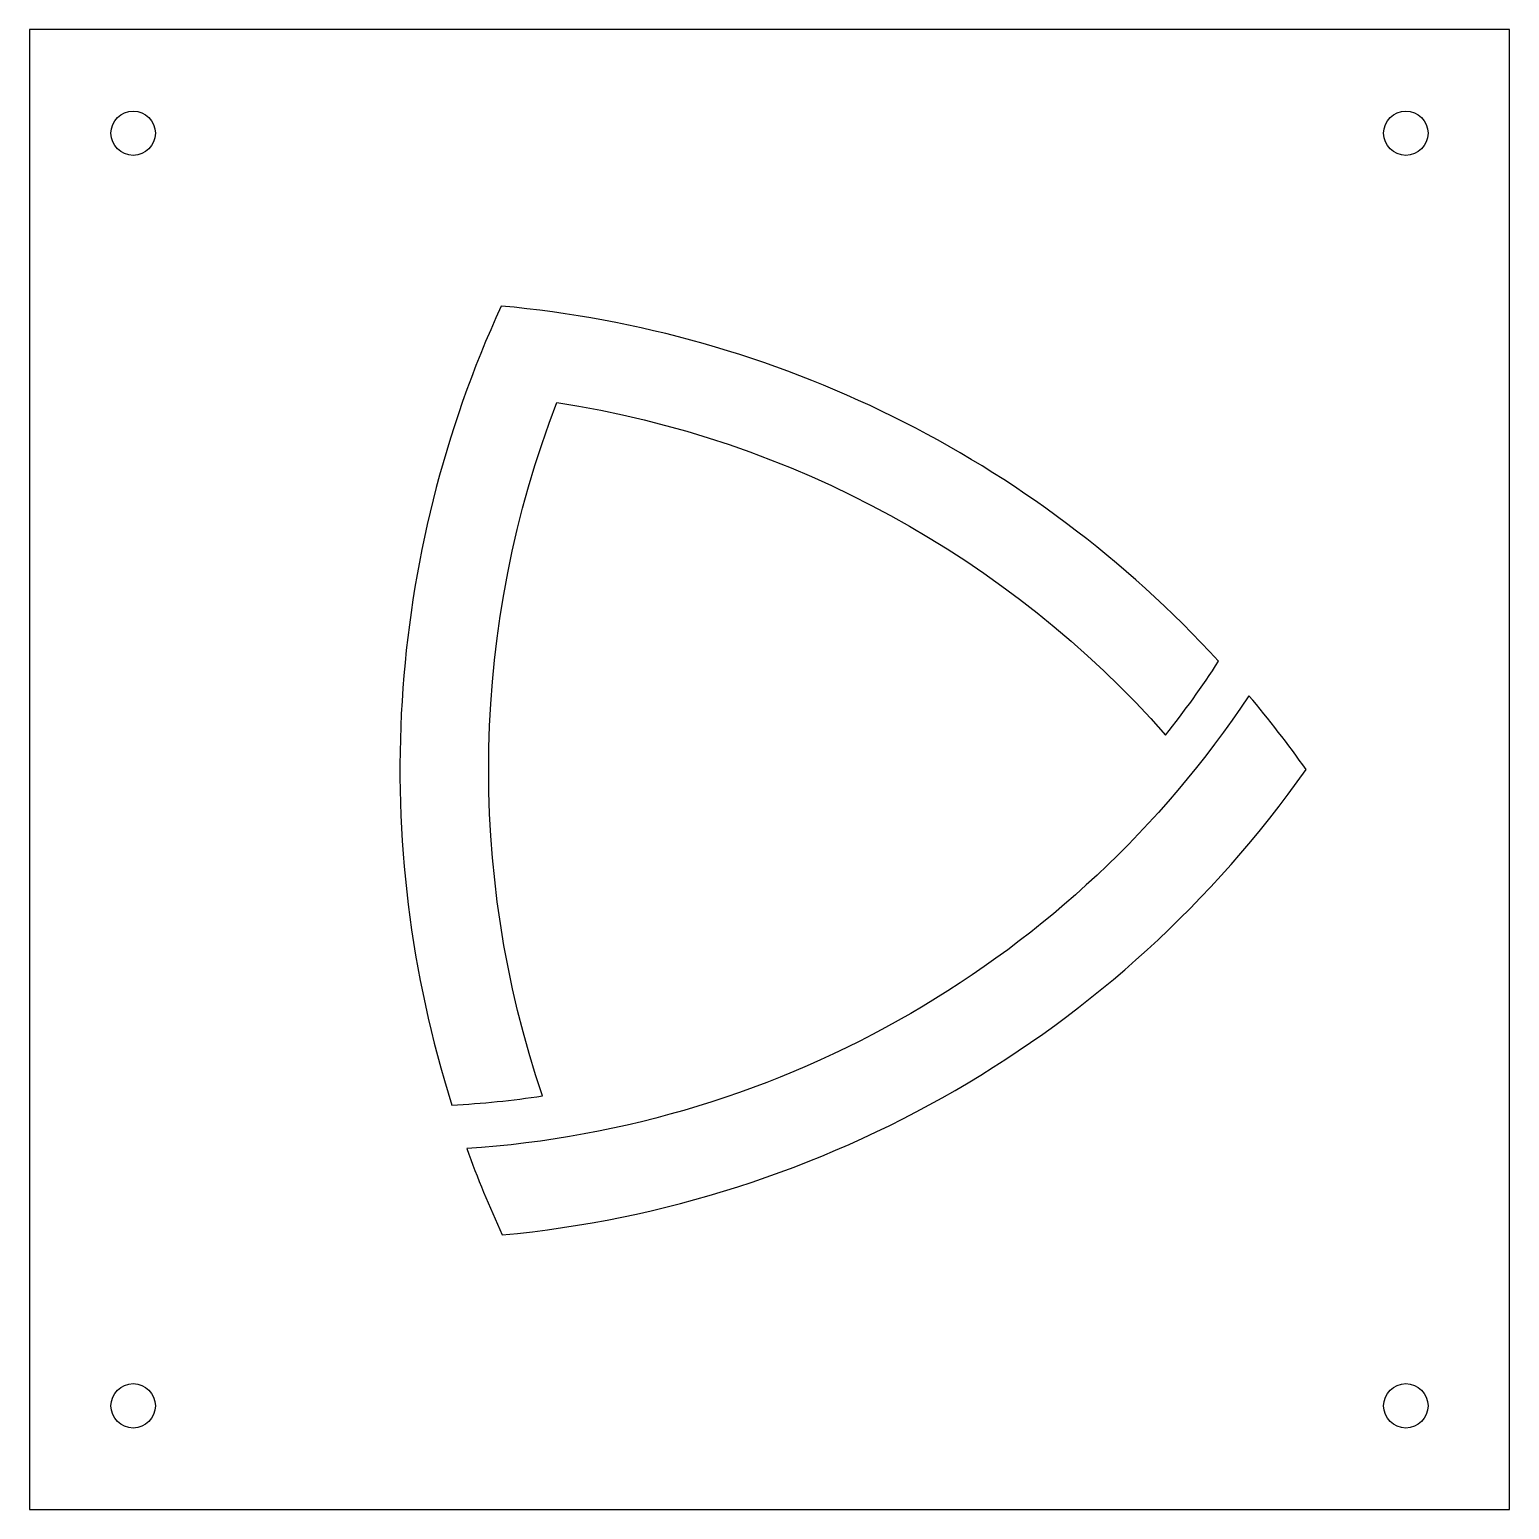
# Model space of a CAD drawing. Header units: millimetres. Extents: x -1 to 768, y 298 to 1322.
# Drawn here: x -0.6 to 99.4, y 298.2 to 398.2 of the extents above.
import ezdxf

# ---------------------------------------------------------------- set-up
doc = ezdxf.new("R2010")
doc.units = ezdxf.units.MM
doc.header["$MEASUREMENT"] = 0
doc.layers.get('0').update_dxf_attribs({"true_color": 0xc2ced6})

msp = doc.modelspace()

# ---------------------------------------------------------------- linework, layer by layer
for points, elevation in [([(99.39, 298.22), (99.39, 398.22), (-0.61, 398.22), (-0.61, 298.22)], 29), ([(-0.61, 298.22), (99.39, 298.22), (99.39, 398.22), (-0.61, 398.22), (-0.61, 298.22)], 31), ([(99.39, 298.22), (99.39, 398.22), (-0.61, 398.22), (-0.61, 298.22)], 28)]:
    msp.add_lwpolyline(points, dxfattribs=dict(elevation=elevation))
at = {"elevation": 31}
msp.add_lwpolyline([(-0.61, 298.22), (99.39, 298.22), (99.39, 398.22), (-0.61, 398.22)], close=True, dxfattribs=at)
at = {"extrusion": (1, 0, 0), "elevation": 99.39}
for points in [[(298.22, 29), (398.22, 29)], [(298.22, 28), (398.22, 28)]]:
    msp.add_lwpolyline(points, dxfattribs=at)
at = {"elevation": 31}
for points in [[(79.74, 355.54, 0.1866), (31.26, 379.54, 0.1866), (27.93, 325.54, 0.02328), (34.04, 326.16, -0.17507), (35.02, 373.03, -0.17507), (76.16, 350.55, 0.02328)], [(85.65, 348.22, 0.02102), (81.79, 353.21, -0.23336), (28.93, 322.6, 0.02102), (31.33, 316.77, 0.21928)]]:
    msp.add_lwpolyline(points, format="xyb", close=True, dxfattribs=at)
for centre in [(6.39, 391.22), (92.39, 391.22), (6.39, 305.22), (92.39, 305.22)]:
    msp.add_circle(centre, 1.5)

doc.saveas('drawing.dxf')
